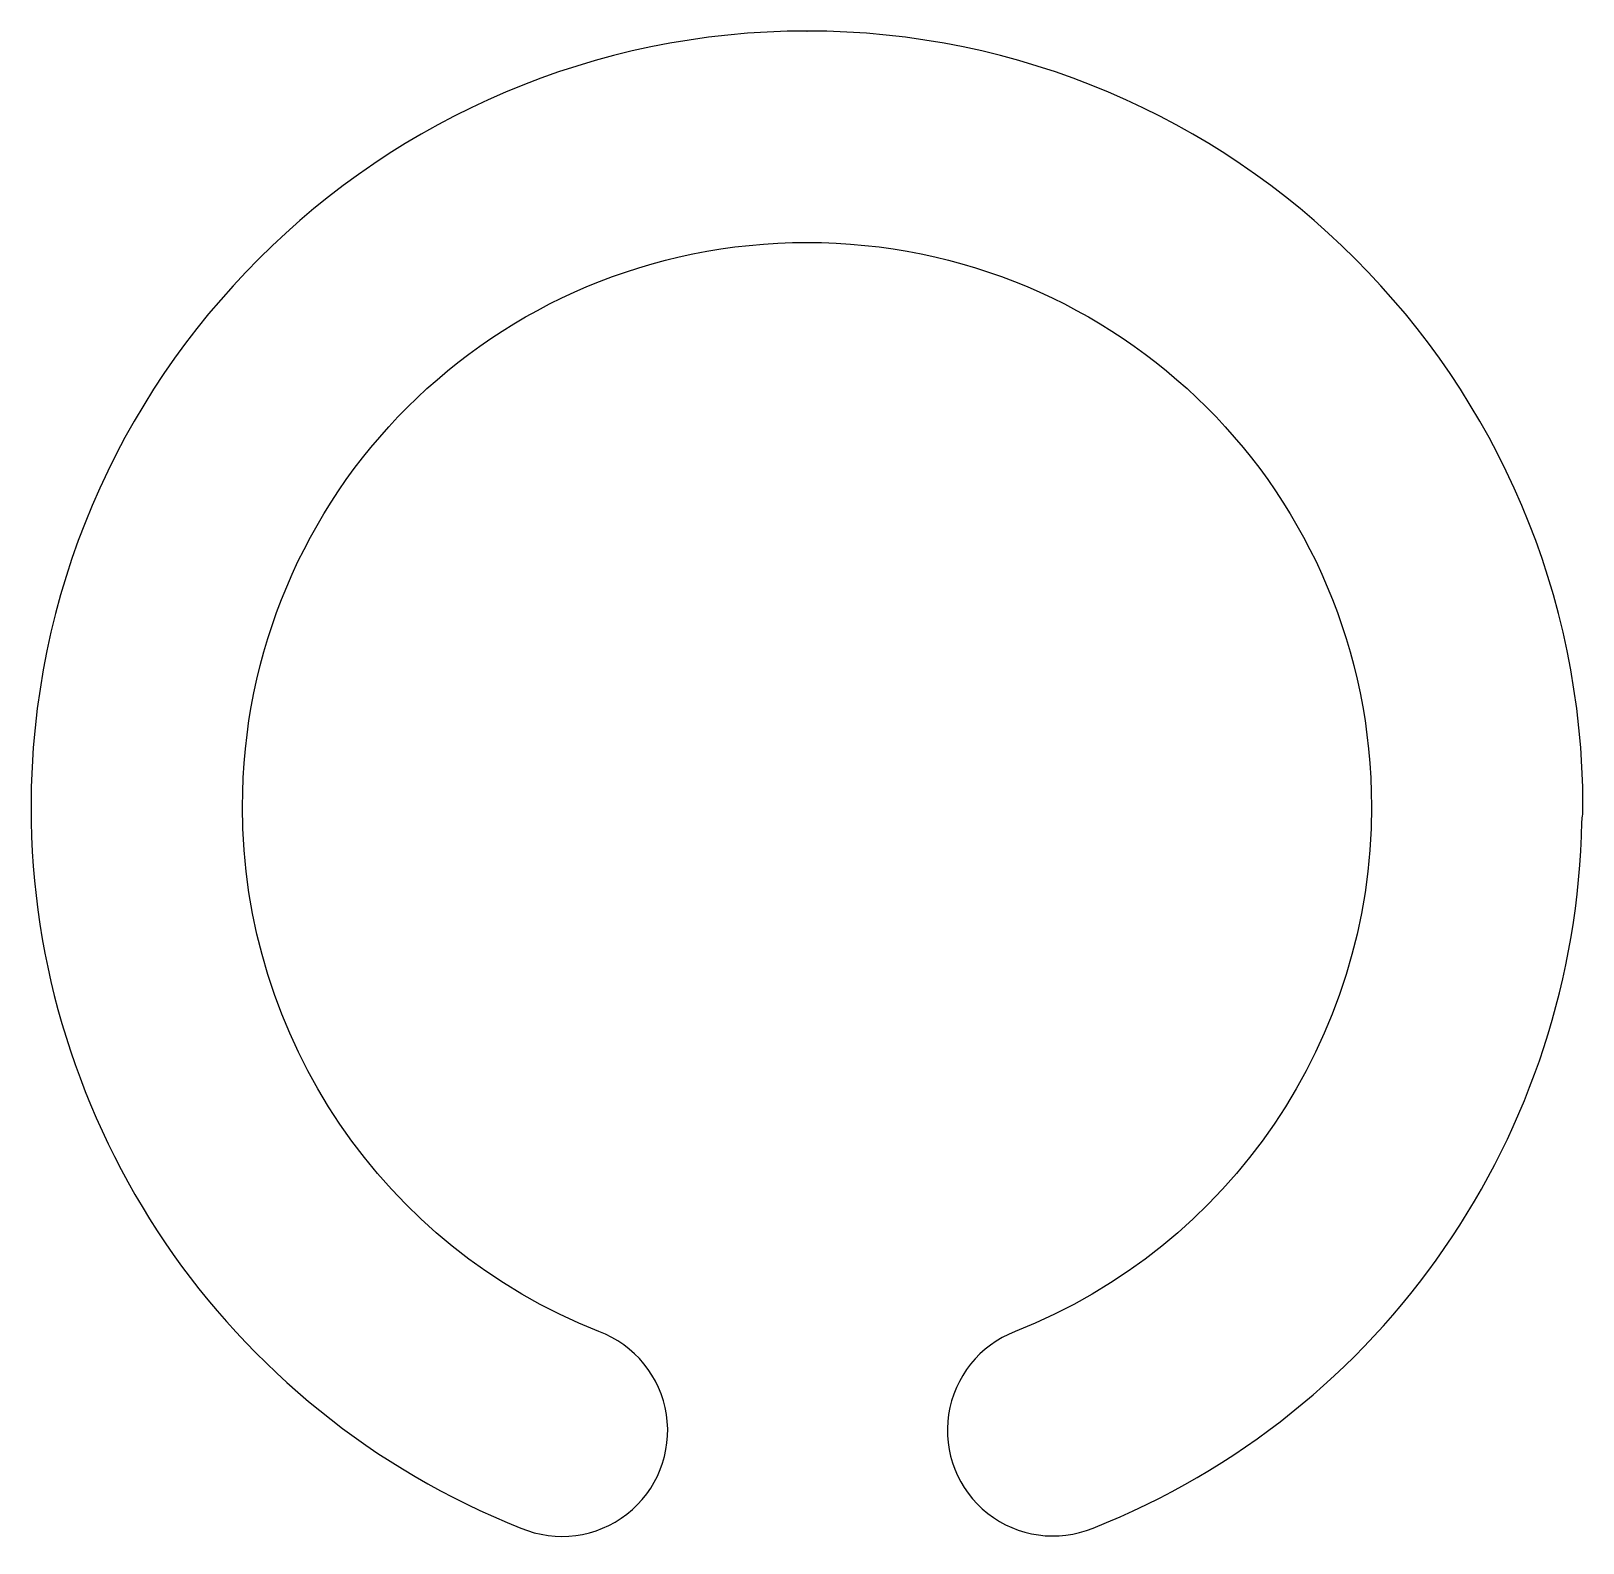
# Model space of a CAD drawing. Extents: x 0 to 12.4, y -0.1 to 12.1.
import ezdxf

# ---------------------------------------------------------------- set-up
doc = ezdxf.new("R2010")
doc.units = 0
doc.layers.add('Layer_1', color=7, linetype='CONTINUOUS')

msp = doc.modelspace()

# ---------------------------------------------------------------- linework, layer by layer
at = {"layer": 'Layer_1', "color": 7}
msp.add_lwpolyline([(6.213836, 12.056093), (6.21385, 12.056093)], close=True, dxfattribs=at)
for points in [[(6.21385, 12.056093), (2.792019, 12.056093), (0, 9.264068), (0, 5.842237)], [(12.427684, 5.842237), (12.427687, 9.264068), (9.635665, 12.056093), (6.213836, 12.056093)], [(1.693333, 5.842237), (1.693333, 8.348934), (3.707164, 10.362759), (6.21385, 10.362759)], [(6.21385, 10.362759), (8.720534, 10.362759), (10.734367, 8.348934), (10.734365, 5.842237)], [(0, 5.842237), (0, 3.297608), (1.557195, 1.005089), (3.922449, 0.066615)], [(4.546975, 1.640343), (2.822112, 2.324704), (1.693333, 3.986569), (1.693333, 5.842237)], [(10.734365, 5.842237), (10.734367, 3.986315), (9.605944, 2.324534), (7.880725, 1.640343)], [(12.418878, 5.724296), (12.424559, 5.763356), (12.427501, 5.802766), (12.427684, 5.842237)], [(8.504699, 0.066079), (10.833348, 0.989567), (12.370991, 3.22725), (12.418878, 5.724296)], [(5.088335, 0.975804), (5.041603, 1.279036), (4.834496, 1.533267), (4.546975, 1.640343)], [(7.880725, 1.640343), (7.596435, 1.531023), (7.392763, 1.277439), (7.34735, 0.976258)], [(4.77217, 0.17911), (5.014113, 0.367783), (5.135067, 0.672572), (5.088335, 0.975804)], [(7.34735, 0.976258), (7.301937, 0.675078), (7.421782, 0.372713), (7.661199, 0.184427)], [(3.922449, 0.066615), (4.205152, -0.0526), (4.530228, -0.009563), (4.77217, 0.17911)], [(7.661199, 0.184427), (7.900616, -0.003859), (8.222711, -0.04905), (8.504699, 0.066079)]]:
    msp.add_open_spline(points, degree=3, dxfattribs=at)

doc.saveas('drawing.dxf')
